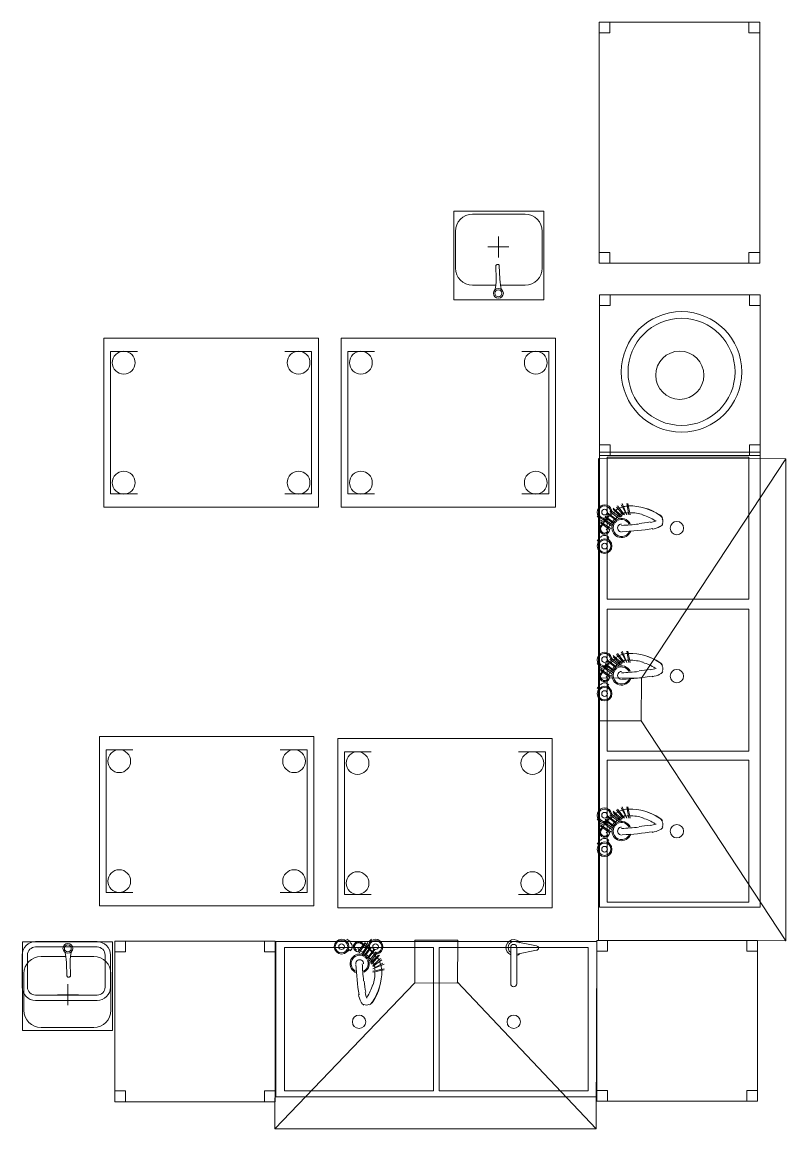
# Model space of a CAD drawing. Header units: millimetres. Extents: x -217779 to 263180, y 55413 to 130161.
# Drawn here: x -206068 to -203215, y 111698 to 115832 of the extents above; entities that cross this region are included whole.
import ezdxf

# ---------------------------------------------------------------- set-up
doc = ezdxf.new("R2010")
doc.units = ezdxf.units.MM
doc.layers.add('ТХ_пищеблок', color=30, linetype='Continuous', lineweight=20)
doc.layers.add('ТХ_привязка ТХ', color=7, linetype='Continuous', true_color=0x163d5c)

# ---------------------------------------------------------------- blocks, each defined once
blk = doc.blocks.new('A$C19c1ccfc')
at = {"layer": 'ТХ_пищеблок'}
for p, q in [((2071.3, -14518.8), (2111.3, -14518.7)), ((2071.3, -15418.8), (2071.3, -14518.8)), ((2071.3, -14518.8), (2671.3, -14518.8)), ((2071.4, -14558.8), (2071.3, -14518.8)), ((2111.3, -14518.7), (2111.4, -14558.7)), ((2631.4, -14558.8), (2631.3, -14518.8)), ((2631.3, -14518.8), (2671.3, -14518.8)), ((2671.3, -14518.8), (2671.3, -15418.8)), ((2671.3, -14518.8), (2671.4, -14558.8)), ((2111.4, -14558.7), (2071.4, -14558.8)), ((2671.4, -14558.8), (2631.4, -14558.8)), ((2071.4, -15378.8), (2071.3, -15418.8)), ((2111.4, -15378.8), (2071.4, -15378.8)), ((2111.3, -15418.8), (2111.4, -15378.8)), ((2631.4, -15378.7), (2631.3, -15418.7)), ((2671.4, -15378.8), (2631.4, -15378.7)), ((2671.3, -15418.8), (2671.4, -15378.8)), ((2071.3, -15418.8), (2111.3, -15418.8)), ((2671.3, -15418.8), (2071.3, -15418.8)), ((2631.3, -15418.7), (2671.3, -15418.8)), ((2072.7, -15537.7), (2072.7, -15577.7)), ((2072.7, -16137.7), (2072.7, -15537.7)), ((2112.7, -15577.8), (2112.7, -15537.8)), ((2632.7, -15577.8), (2632.7, -15537.8)), ((2672.7, -15537.7), (2672.7, -16102.7)), ((2672.7, -15537.7), (2672.7, -15577.7)), ((2072.7, -15577.7), (2112.7, -15577.8)), ((2672.7, -15577.7), (2632.7, -15577.8)), ((2072.6, -16109.1), (2072.6, -16149.1)), ((2112.7, -16097.8), (2072.7, -16097.7)), ((2072.7, -16097.7), (2072.7, -16137.7)), ((2112.7, -16137.8), (2112.7, -16097.8)), ((2632.7, -16097.8), (2672.7, -16097.7)), ((2632.7, -16137.8), (2632.7, -16097.8)), ((2672.7, -16097.7), (2672.7, -16137.7)), ((2229.5, -16968.9), (2769.2, -16150.5)), ((2229, -17128.9), (2769.2, -17950.8)), ((195.5, -17953.4, 61.9), (-34.5, -17953.4, 61.9)), ((195.5, -17973.4, 61.9), (-34.5, -17973.4, 61.9)), ((301.5, -17951.5, 0), (261.5, -17951.5, 0)), ((261.5, -17951.5, 0), (261.5, -17991.5, 0)), ((261.5, -17951.5, 0), (861.5, -17951.5, 0)), ((261.5, -18551.5, 0), (261.5, -17951.5, 0)), ((301.5, -17991.5, 0), (301.5, -17951.5, 0)), ((821.5, -17951.5, 0), (861.5, -17951.5, 0)), ((821.5, -17991.5, 0), (821.5, -17951.5, 0)), ((861.5, -17951.5, 0), (861.5, -18516.5, 0)), ((861.5, -17951.5, 0), (861.5, -17991.5, 0)), ((2063, -17949.2, 0), (2062.9, -17989.2, 0)), ((2103, -17949.2, 0), (2063, -17949.2, 0)), ((2063, -17949.2, 0), (2663, -17949.2, 0)), ((2063, -18549.2, 0), (2063, -17949.2, 0)), ((2102.9, -17989.2, 0), (2103, -17949.2, 0)), ((2623, -17949.2, 0), (2663, -17949.2, 0)), ((2623, -17989.2, 0), (2623, -17949.2, 0)), ((2663, -17949.2, 0), (2663, -18514.2, 0)), ((2663, -17949.2, 0), (2663, -17989.2, 0)), ((-84.5, -18003.4, 61.9), (-84.5, -18123.4, 61.9)), ((-64.5, -18003.4, 61.9), (-64.5, -18123.4, 61.9)), ((225.5, -18123.4, 61.9), (225.5, -18003.4, 61.9)), ((245.5, -18123.4, 61.9), (245.5, -18003.4, 61.9)), ((261.5, -17991.5, 0), (301.5, -17991.5, 0)), ((861.5, -17991.5, 0), (821.5, -17991.5, 0)), ((2062.9, -17989.2, 0), (2102.9, -17989.2, 0)), ((2663, -17989.2, 0), (2623, -17989.2, 0)), ((1540.8, -18103.9), (2060, -18652.9)), ((1382.6, -18107.9), (859.6, -18652.9)), ((-34.5, -18153.4, 61.9), (195.5, -18153.4, 61.9)), ((-34.5, -18173.4, 61.9), (195.5, -18173.4, 61.9)), ((301.5, -18511.5, 0), (261.5, -18511.5, 0)), ((261.5, -18511.5, 0), (261.5, -18551.5, 0)), ((301.5, -18551.5, 0), (301.5, -18511.5, 0)), ((821.5, -18511.5, 0), (861.5, -18511.5, 0)), ((821.5, -18551.5, 0), (821.5, -18511.5, 0)), ((861.5, -18511.5, 0), (861.5, -18551.5, 0)), ((2103, -18509.2, 0), (2063, -18509.2, 0)), ((2063, -18509.2, 0), (2063, -18549.2, 0)), ((2103, -18549.2, 0), (2103, -18509.2, 0)), ((2622.9, -18509.2, 0), (2662.9, -18509.2, 0)), ((2623, -18549.2, 0), (2622.9, -18509.2, 0)), ((2662.9, -18509.2, 0), (2663, -18549.2, 0)), ((861.5, -18551.5, 0), (261.5, -18551.5, 0)), ((261.5, -18551.5, 0), (301.5, -18551.5, 0)), ((861.5, -18551.5, 0), (821.5, -18551.5, 0)), ((2663, -18549.2, 0), (2063, -18549.2, 0)), ((2063, -18549.2, 0), (2103, -18549.2, 0)), ((2663, -18549.2, 0), (2623, -18549.2, 0))]:
    blk.add_line(p, q, dxfattribs=at)
at = {"layer": 'ТХ_пищеблок', "color": 132}
for p, q in [((1865.2, -15224.5), (1528.2, -15224.5)), ((1528.2, -15224.5), (1528.2, -15556.5)), ((1795.2, -15236.5), (1598.2, -15236.5)), ((1865.2, -15556.5), (1865.2, -15224.5)), ((1534.2, -15300.5), (1534.2, -15437.5)), ((1695.2, -15319.6), (1695.3, -15397.9)), ((1859.2, -15437.5), (1859.2, -15300.5)), ((1733.9, -15358.4), (1655.6, -15358.5)), ((1685.7, -15428.9), (1686, -15427.9)), ((1685.7, -15428.9), (1686, -15427.9)), ((1685.7, -15428.9), (1687.1, -15479.3)), ((1685.7, -15428.9), (1687.1, -15479.3)), ((1686, -15427.9), (1686.4, -15427)), ((1686.4, -15427), (1687.1, -15426.1)), ((1687.1, -15426.1), (1687.9, -15425.4)), ((1687.1, -15426.1), (1687.9, -15425.4)), ((1687.9, -15425.4), (1688.8, -15424.8)), ((1687.9, -15425.4), (1688.8, -15424.8)), ((1688.6, -15424.7), (1689.1, -15424.3)), ((1688.8, -15424.8), (1689.8, -15424.3)), ((1688.8, -15424.8), (1689.8, -15424.3)), ((1689.1, -15424.3), (1689.9, -15424)), ((1689.4, -15424.3), (1690.5, -15424)), ((1689.4, -15424.3), (1690.5, -15424)), ((1689.9, -15424), (1690.7, -15423.8)), ((1690.5, -15424), (1691.6, -15423.9)), ((1690.5, -15424), (1691.6, -15423.9)), ((1690.7, -15423.8), (1691.6, -15423.7)), ((1691.6, -15423.7), (1692.4, -15423.7)), ((1691.6, -15423.9), (1692.7, -15424)), ((1691.6, -15423.9), (1692.7, -15424)), ((1692.4, -15423.7), (1693.2, -15423.9)), ((1692.7, -15424), (1693.8, -15424.2)), ((1692.7, -15424), (1693.8, -15424.2)), ((1693.2, -15423.9), (1694, -15424.2)), ((1694, -15424.2), (1694.6, -15424.5)), ((1694.1, -15424.2), (1695.2, -15424.6)), ((1694.1, -15424.2), (1695.2, -15424.6)), ((1695.2, -15424.6), (1696.1, -15425.2)), ((1695.2, -15424.6), (1696.1, -15425.2)), ((1696.1, -15425.2), (1696.9, -15425.8)), ((1696.1, -15425.2), (1696.9, -15425.8)), ((1696.9, -15425.8), (1697.6, -15426.7)), ((1697.6, -15426.7), (1698.1, -15427.6)), ((1697.6, -15426.7), (1698.1, -15427.6)), ((1698.1, -15427.6), (1698.4, -15428.5)), ((1698.1, -15427.6), (1698.4, -15428.5)), ((1698.4, -15428.5), (1699.9, -15477.9)), ((1598.2, -15501.5), (1685.5, -15501.5)), ((1684.6, -15509.6), (1685.5, -15501.6)), ((1685.5, -15501.7), (1686.5, -15490.7)), ((1686.5, -15490.7), (1687.1, -15479.3)), ((1699.8, -15477.9), (1699.9, -15477.9)), ((1699.9, -15477.9), (1700, -15478.9)), ((1699.9, -15477.9), (1700, -15478.9)), ((1701.2, -15490.3), (1700, -15478.9)), ((1702.5, -15500.6), (1701.2, -15490.3)), ((1703.8, -15508.5), (1702.5, -15500.5)), ((1702.7, -15501.5), (1795.2, -15501.5)), ((1682.2, -15518.8), (1683.5, -15515.4)), ((1683.5, -15515.6), (1684.6, -15509.6)), ((1705.3, -15514.3), (1703.8, -15508.5)), ((1706.8, -15517.5), (1705.3, -15514.2)), ((1706.8, -15517.5), (1705.3, -15514.2)), ((1528.2, -15556.5), (1865.2, -15556.5)), ((-83.7, -17953.9), (-83.7, -18285.9)), ((253.3, -17953.9), (-83.7, -17953.9)), ((253.3, -18285.9), (253.3, -17953.9)), ((1741.2, -18111.1), (1741.2, -17974.9)), ((1755.2, -17952.9), (1837.2, -17969.3)), ((1763.5, -17974.9), (1763.5, -18111.1)), ((78.9, -18008.9), (-13.7, -18008.9)), ((74.8, -17992.9), (76.3, -17996.2)), ((74.8, -17992.9), (76.3, -17996.2)), ((76.3, -17996.1), (77.7, -18001.9)), ((77.7, -18001.9), (79.1, -18009.9)), ((79.1, -18009.8), (80.4, -18020.1)), ((80.4, -18020.1), (81.6, -18031.5)), ((95.1, -18019.7), (94.5, -18031.1)), ((96.1, -18008.7), (95.1, -18019.7)), ((183.3, -18008.9), (96, -18008.9)), ((97, -18000.8), (96.1, -18008.8)), ((98.1, -17994.9), (97, -18000.8)), ((99.4, -17991.6), (98, -17995)), ((1837.2, -17985.7), (1763.5, -18000.5)), ((81.7, -18032.5), (81.6, -18031.5)), ((81.7, -18032.5), (81.6, -18031.5)), ((81.7, -18032.6), (81.7, -18032.5)), ((83.1, -18081.9), (81.7, -18032.5)), ((95.8, -18081.5), (94.5, -18031.1)), ((95.8, -18081.5), (94.5, -18031.1)), ((-77.7, -18072.9), (-77.7, -18209.9)), ((83.5, -18082.8), (83.1, -18081.9)), ((83.5, -18082.8), (83.1, -18081.9)), ((84, -18083.7), (83.5, -18082.8)), ((84, -18083.7), (83.5, -18082.8)), ((84.7, -18084.6), (84, -18083.7)), ((85.5, -18085.2), (84.7, -18084.6)), ((85.5, -18085.2), (84.7, -18084.6)), ((86.4, -18085.8), (85.5, -18085.2)), ((86.4, -18085.8), (85.5, -18085.2)), ((87.4, -18086.2), (86.4, -18085.8)), ((87.4, -18086.2), (86.4, -18085.8)), ((87.6, -18086.2), (87, -18085.9)), ((88.3, -18086.5), (87.6, -18086.2)), ((88.9, -18086.4), (87.8, -18086.2)), ((88.9, -18086.4), (87.8, -18086.2)), ((89.2, -18086.7), (88.3, -18086.5)), ((90, -18086.5), (88.9, -18086.4)), ((90, -18086.5), (88.9, -18086.4)), ((90, -18086.7), (89.2, -18086.7)), ((91.1, -18086.4), (90, -18086.5)), ((91.1, -18086.4), (90, -18086.5)), ((90.9, -18086.6), (90, -18086.7)), ((91.7, -18086.4), (90.9, -18086.6)), ((92.2, -18086.1), (91.1, -18086.4)), ((92.2, -18086.1), (91.1, -18086.4)), ((92.4, -18086.1), (91.7, -18086.4)), ((92.8, -18085.6), (91.8, -18086.1)), ((92.8, -18085.6), (91.8, -18086.1)), ((93, -18085.7), (92.4, -18086.1)), ((93.7, -18085), (92.8, -18085.6)), ((93.7, -18085), (92.8, -18085.6)), ((94.5, -18084.3), (93.7, -18085)), ((94.5, -18084.3), (93.7, -18085)), ((95.1, -18083.4), (94.5, -18084.3)), ((95.6, -18082.5), (95.1, -18083.4)), ((95.8, -18081.5), (95.6, -18082.5)), ((95.8, -18081.5), (95.6, -18082.5)), ((247.3, -18209.9), (247.3, -18072.9)), ((86.4, -18190.8), (86.3, -18112.5)), ((47.7, -18152), (126, -18151.9)), ((-83.7, -18285.9), (253.3, -18285.9)), ((-13.7, -18273.9), (183.3, -18273.9))]:
    blk.add_line(p, q, dxfattribs=at)
at = {"layer": 'ТХ_пищеблок', "lineweight": 0, "ltscale": 0.2}
for p, q in [((246.2, -16181, 0), (246.2, -15749, 0)), ((246.2, -15749, 0), (346.2, -15749, 0)), ((996.8, -15749, 0), (896.8, -15749, 0)), ((996.8, -16181, 0), (996.8, -15749, 0)), ((1132.5, -16181, 0), (1132.5, -15749, 0)), ((1132.5, -15749, 0), (1232.5, -15749, 0)), ((1883.1, -15749, 0), (1783.1, -15749, 0)), ((1883.1, -16181, 0), (1883.1, -15749, 0)), ((246.2, -16181, 0), (246.2, -16281, 0)), ((996.8, -16181, 0), (996.8, -16281, 0)), ((1132.5, -16181, 0), (1132.5, -16281, 0)), ((1883.1, -16181, 0), (1883.1, -16281, 0)), ((246.2, -16281, 0), (346.2, -16281, 0)), ((996.8, -16281, 0), (896.8, -16281, 0)), ((1132.5, -16281, 0), (1232.5, -16281, 0)), ((1883.1, -16281, 0), (1783.1, -16281, 0)), ((229.3, -17669.5, 0), (229.3, -17237.5, 0)), ((229.3, -17237.5, 0), (329.3, -17237.5, 0)), ((980, -17237.5, 0), (880, -17237.5, 0)), ((980, -17669.5, 0), (980, -17237.5, 0)), ((1119.8, -17676.9, 0), (1119.8, -17244.9, 0)), ((1119.8, -17244.9, 0), (1219.8, -17244.9, 0)), ((1870.5, -17244.9, 0), (1770.5, -17244.9, 0)), ((1870.5, -17676.9, 0), (1870.5, -17244.9, 0)), ((229.3, -17669.5, 0), (229.3, -17769.5, 0)), ((980, -17669.5, 0), (980, -17769.5, 0)), ((1119.8, -17676.9, 0), (1119.8, -17776.9, 0)), ((1870.5, -17676.9, 0), (1870.5, -17776.9, 0)), ((229.3, -17769.5, 0), (329.3, -17769.5, 0)), ((980, -17769.5, 0), (880, -17769.5, 0)), ((1119.8, -17776.9, 0), (1219.8, -17776.9, 0)), ((1870.5, -17776.9, 0), (1770.5, -17776.9, 0))]:
    blk.add_line(p, q, dxfattribs=at)

msp = doc.modelspace()

# ---------------------------------------------------------------- linework, layer by layer
at = {"layer": 'ТХ_пищеблок'}
for points in [[(-203311.2, 114812.9), (-203911.2, 114812.9)], [(-203311.2, 114212.9), (-203911.2, 114212.9)]]:
    msp.add_lwpolyline(points, dxfattribs=at)
at = {"layer": 'ТХ_пищеблок', "ltscale": 0.2, "elevation": 0}
for points in [[(-205762.9, 114019.7), (-204961.4, 114019.7), (-204961.4, 114651.7), (-205762.9, 114651.7)], [(-204876.6, 114019.7), (-204075.1, 114019.7), (-204075.1, 114651.7), (-204876.6, 114651.7)], [(-205779.8, 112531.2), (-204978.2, 112531.2), (-204978.2, 113163.2), (-205779.8, 113163.2)], [(-204889.3, 112523.8), (-204087.7, 112523.8), (-204087.7, 113155.8), (-204889.3, 113155.8)]]:
    msp.add_lwpolyline(points, close=True, dxfattribs=at)
at = {"layer": 'ТХ_пищеблок'}
for points in [[(-203214.7, 112399.8), (-203214.7, 114200.2), (-203914.7, 114202.5), (-203914.7, 112402.2)], [(-203914.4, 113382.4), (-203915, 113222.4), (-203755, 113221.8), (-203754.4, 113381.8)], [(-205124.3, 111697.8), (-203924, 111697.8), (-203920.6, 112397.7), (-205120.9, 112397.7)], [(-204440.6, 112402.1), (-204600.6, 112402.8), (-204601.4, 112242.8), (-204441.4, 112242.1)]]:
    msp.add_lwpolyline(points, close=True, dxfattribs=at)
at = {"layer": 'ТХ_пищеблок', "color": 132, "elevation": -0.5}
for points in [[(-203910.8, 114225.7), (-203910.8, 112525.7), (-203310.8, 112525.7), (-203310.8, 114225.7)], [(-203352.8, 113676.9), (-203882.8, 113676.9), (-203882.8, 114206.9), (-203352.8, 114206.9)], [(-203352.8, 113639), (-203882.8, 113639), (-203882.8, 113109), (-203352.8, 113109)], [(-203352.8, 113074.6), (-203882.8, 113074.6), (-203882.8, 112544.6), (-203352.8, 112544.6)]]:
    msp.add_lwpolyline(points, close=True, dxfattribs=at)
at = {"layer": 'ТХ_пищеблок', "color": 132, "lineweight": 0, "elevation": -0.5}
for points in [[(-203864.6, 114000.4, 3.349514), (-203882.1, 113975.9, -3.349514)], [(-203868.9, 114004.1, 2.5734), (-203887.5, 113978.8, -2.5734)], [(-203823.8, 114021.4, 0.038822), (-203837, 114016.5, -0.038822)], [(-203804.5, 114024.7, 0.043708), (-203820.1, 114022.3, -0.043708)], [(-203882.8, 113980.2, 0.111571), (-203874.5, 113986.2, -0.111571)], [(-203875.6, 113988.3, 0.006867), (-203881.6, 113980.9, -0.006867)], [(-203872.3, 113989.3, 0.121122), (-203868.8, 113999.9, -0.121122)], [(-203863, 113995.5, 0.020071), (-203870.1, 113988.4, -0.020071)], [(-203852, 114004.6, 0.021049), (-203860.2, 113998, -0.021049)], [(-203840.5, 114014.8, 0.030446), (-203850, 114009.2, -0.030446)], [(-203748, 113991.9, 0.073497), (-203798.8, 113999.5, -0.073497)], [(-203703.4, 113969.5, 0.086562), (-203749, 113990.4, -0.086562)], [(-203898.8, 113955.9, 1.879148), (-203873, 113937.7, -1.879148)], [(-203900.8, 113955, 1.639573), (-203873.2, 113935.5, -1.639573)], [(-203907.3, 113973.3, 0.232603), (-203892.4, 113965.6, -0.232603)], [(-203894, 113957, 0.039911), (-203897, 113956.5, -0.039911)], [(-203883.9, 113977.9, 0.006878), (-203889.6, 113970.2, -0.006878)], [(-203864, 113948.3, 0.921844), (-203794.6, 113930.7, -0.921844)], [(-203859, 113961.6, 0.071497), (-203863.2, 113952.2, -0.071497)], [(-203855.5, 113959.2, 1.108707), (-203798.8, 113931.3, -1.108707)], [(-203849.3, 113971.8, 0.071236), (-203856.7, 113964.8, -0.071236)], [(-203846.3, 113968.7, 0.075801), (-203853.3, 113962.2, -0.075801)], [(-203796.4, 113958.4, 0.423103), (-203845.6, 113974, -0.423103)], [(-203800.5, 113957.2, 0.413779), (-203843.4, 113970.4, -0.413779)], [(-203828.6, 113957.2, 1.000049), (-203828.6, 113927.5, -1.000049)], [(-203828.6, 113951.9, 0.008531), (-203765, 113956.8, -0.008531)], [(-203826.1, 113928.4, 0.030153), (-203711.7, 113940.2, -0.030153)], [(-203763.3, 113959.2, 0.021688), (-203721.6, 113964.8, -0.021688)], [(-203720.7, 113963, 0.048642), (-203699.7, 113968.8, -0.048642)], [(-203714, 113937.5, 0.076793), (-203685.2, 113947.3, -0.076793)], [(-203683.9, 113948, 0.128446), (-203673.9, 113957.7, -0.128446)], [(-203676.6, 113958.3, 0.263202), (-203676.6, 113977.1, -0.263202)], [(-203876.8, 113907.2, 0.502962), (-203907.3, 113907.2, -0.502962)], [(-203864.6, 113449.5, 3.349514), (-203882.1, 113425, -3.349514)], [(-203868.9, 113453.2, 2.5734), (-203887.5, 113427.9, -2.5734)], [(-203872.3, 113438.4, 0.121122), (-203868.8, 113449, -0.121122)], [(-203863, 113444.6, 0.020071), (-203870.1, 113437.5, -0.020071)], [(-203852, 113453.7, 0.021049), (-203860.2, 113447.1, -0.021049)], [(-203840.5, 113463.9, 0.030446), (-203850, 113458.3, -0.030446)], [(-203823.8, 113470.5, 0.038822), (-203837, 113465.6, -0.038822)], [(-203804.5, 113473.8, 0.043708), (-203820.1, 113471.5, -0.043708)], [(-203748, 113441, 0.073497), (-203798.8, 113448.6, -0.073497)], [(-203898.8, 113405, 1.879148), (-203873, 113386.8, -1.879148)], [(-203900.8, 113404.1, 1.639573), (-203873.2, 113384.6, -1.639573)], [(-203907.3, 113422.4, 0.232603), (-203892.4, 113414.7, -0.232603)], [(-203894, 113406.1, 0.039911), (-203897, 113405.6, -0.039911)], [(-203883.9, 113427, 0.006878), (-203889.6, 113419.3, -0.006878)], [(-203882.8, 113429.3, 0.111571), (-203874.5, 113435.3, -0.111571)], [(-203875.6, 113437.4, 0.006867), (-203881.6, 113430, -0.006867)], [(-203859, 113410.7, 0.071497), (-203863.2, 113401.3, -0.071497)], [(-203855.5, 113408.3, 1.108707), (-203798.8, 113380.4, -1.108707)], [(-203849.3, 113420.9, 0.071236), (-203856.7, 113413.9, -0.071236)], [(-203846.3, 113417.8, 0.075801), (-203853.3, 113411.3, -0.075801)], [(-203796.4, 113407.5, 0.423103), (-203845.6, 113423.1, -0.423103)], [(-203800.5, 113406.3, 0.413779), (-203843.4, 113419.5, -0.413779)], [(-203828.6, 113406.3, 1.000049), (-203828.6, 113376.6, -1.000049)], [(-203828.6, 113401, 0.008531), (-203765, 113405.9, -0.008531)], [(-203763.3, 113408.3, 0.021688), (-203721.6, 113413.9, -0.021688)], [(-203703.4, 113418.6, 0.086562), (-203749, 113439.5, -0.086562)], [(-203720.7, 113412.1, 0.048642), (-203699.7, 113417.9, -0.048642)], [(-203683.9, 113397.1, 0.128446), (-203673.9, 113406.8, -0.128446)], [(-203676.6, 113407.4, 0.263202), (-203676.6, 113426.2, -0.263202)], [(-203876.8, 113356.3, 0.502962), (-203907.3, 113356.3, -0.502962)], [(-203864, 113397.4, 0.921844), (-203794.6, 113379.8, -0.921844)], [(-203826.1, 113377.5, 0.030153), (-203711.7, 113389.3, -0.030153)], [(-203714, 113386.6, 0.076793), (-203685.2, 113396.4, -0.076793)], [(-203864.6, 112868.1, 3.349514), (-203882.1, 112843.6, -3.349514)], [(-203868.9, 112871.8, 2.5734), (-203887.5, 112846.5, -2.5734)], [(-203872.3, 112857, 0.121122), (-203868.8, 112867.6, -0.121122)], [(-203863, 112863.2, 0.020071), (-203870.1, 112856.1, -0.020071)], [(-203852, 112872.3, 0.021049), (-203860.2, 112865.7, -0.021049)], [(-203840.5, 112882.5, 0.030446), (-203850, 112876.9, -0.030446)], [(-203823.8, 112889.1, 0.038822), (-203837, 112884.2, -0.038822)], [(-203804.5, 112892.4, 0.043708), (-203820.1, 112890, -0.043708)], [(-203748, 112859.6, 0.073497), (-203798.8, 112867.2, -0.073497)], [(-203898.8, 112823.6, 1.879148), (-203873, 112805.4, -1.879148)], [(-203900.8, 112822.7, 1.639573), (-203873.2, 112803.2, -1.639573)], [(-203907.3, 112841, 0.232603), (-203892.4, 112833.3, -0.232603)], [(-203894, 112824.7, 0.039911), (-203897, 112824.2, -0.039911)], [(-203883.9, 112845.6, 0.006878), (-203889.6, 112837.9, -0.006878)], [(-203882.8, 112847.9, 0.111571), (-203874.5, 112853.9, -0.111571)], [(-203875.6, 112856, 0.006867), (-203881.6, 112848.6, -0.006867)], [(-203859, 112829.3, 0.071497), (-203863.2, 112819.9, -0.071497)], [(-203855.5, 112826.9, 1.108707), (-203798.8, 112799, -1.108707)], [(-203849.3, 112839.5, 0.071236), (-203856.7, 112832.5, -0.071236)], [(-203846.3, 112836.4, 0.075801), (-203853.3, 112829.9, -0.075801)], [(-203796.4, 112826.1, 0.423103), (-203845.6, 112841.7, -0.423103)], [(-203800.5, 112824.9, 0.413779), (-203843.4, 112838.1, -0.413779)], [(-203828.6, 112824.9, 1.000049), (-203828.6, 112795.2, -1.000049)], [(-203828.6, 112819.6, 0.008531), (-203765, 112824.5, -0.008531)], [(-203763.3, 112826.9, 0.021688), (-203721.6, 112832.5, -0.021688)], [(-203703.4, 112837.2, 0.086562), (-203749, 112858.1, -0.086562)], [(-203720.7, 112830.7, 0.048642), (-203699.7, 112836.5, -0.048642)], [(-203683.9, 112815.7, 0.128446), (-203673.9, 112825.4, -0.128446)], [(-203676.6, 112826, 0.263202), (-203676.6, 112844.8, -0.263202)], [(-203876.8, 112774.9, 0.502962), (-203907.3, 112774.9, -0.502962)], [(-203864, 112816, 0.921844), (-203794.6, 112798.4, -0.921844)], [(-203826.1, 112796.1, 0.030153), (-203711.7, 112807.9, -0.030153)], [(-203714, 112805.2, 0.076793), (-203685.2, 112815, -0.076793)]]:
    msp.add_lwpolyline(points, format="xyb", close=True, dxfattribs=at)
for points in [[(-203847.6, 114024.9), (-203847.6, 114024.9)], [(-203847.6, 114024.9), (-203847.6, 114024.9)], [(-203826.5, 114029.1), (-203826.5, 114029.1)], [(-203826.5, 114029.1), (-203826.5, 114029.1)], [(-203805.3, 114033.3), (-203805.3, 114033.3)], [(-203805.3, 114033.3), (-203805.3, 114033.3)], [(-203889.9, 113986.8), (-203889.9, 113986.8)], [(-203889.9, 113986.8), (-203889.9, 113986.8)], [(-203881.5, 113995.2), (-203881.5, 113995.2)], [(-203881.5, 113995.2), (-203881.5, 113995.2)], [(-203873, 114007.9), (-203873, 114007.9)], [(-203873, 114007.9), (-203873, 114007.9)], [(-203860.3, 114016.4), (-203860.3, 114016.4)], [(-203860.3, 114016.4), (-203860.3, 114016.4)], [(-203830.7, 113986.8), (-203830.7, 113986.8)], [(-203830.7, 113986.8), (-203830.7, 113986.8)], [(-203818, 113991), (-203818, 113991)], [(-203818, 113991), (-203818, 113991)], [(-203809.5, 113991), (-203809.5, 113991)], [(-203809.5, 113991), (-203809.5, 113991)], [(-203801.1, 113991), (-203801.1, 113991)], [(-203801.1, 113991), (-203801.1, 113991)], [(-203906.9, 113965.6), (-203906.9, 113965.6)], [(-203906.9, 113965.6), (-203906.9, 113965.6)], [(-203898.4, 113974.1), (-203898.4, 113974.1)], [(-203898.4, 113974.1), (-203898.4, 113974.1)], [(-203873, 113940.2), (-203873, 113940.2)], [(-203873, 113940.2), (-203873, 113940.2)], [(-203864.5, 113948.7), (-203864.5, 113948.7)], [(-203864.5, 113948.7), (-203864.5, 113948.7)], [(-203856.1, 113961.4), (-203856.1, 113961.4)], [(-203856.1, 113961.4), (-203856.1, 113961.4)], [(-203847.6, 113969.8), (-203847.6, 113969.8)], [(-203847.6, 113969.8), (-203847.6, 113969.8)], [(-203839.2, 113978.3), (-203839.2, 113978.3)], [(-203839.2, 113978.3), (-203839.2, 113978.3)], [(-203881.5, 113444.3), (-203881.5, 113444.3)], [(-203881.5, 113444.3), (-203881.5, 113444.3)], [(-203873, 113457), (-203873, 113457)], [(-203873, 113457), (-203873, 113457)], [(-203860.3, 113465.5), (-203860.3, 113465.5)], [(-203860.3, 113465.5), (-203860.3, 113465.5)], [(-203847.6, 113474), (-203847.6, 113474)], [(-203847.6, 113474), (-203847.6, 113474)], [(-203826.5, 113478.2), (-203826.5, 113478.2)], [(-203826.5, 113478.2), (-203826.5, 113478.2)], [(-203805.3, 113482.4), (-203805.3, 113482.4)], [(-203805.3, 113482.4), (-203805.3, 113482.4)], [(-203906.9, 113414.7), (-203906.9, 113414.7)], [(-203906.9, 113414.7), (-203906.9, 113414.7)], [(-203898.4, 113423.2), (-203898.4, 113423.2)], [(-203898.4, 113423.2), (-203898.4, 113423.2)], [(-203889.9, 113435.9), (-203889.9, 113435.9)], [(-203889.9, 113435.9), (-203889.9, 113435.9)], [(-203856.1, 113410.5), (-203856.1, 113410.5)], [(-203856.1, 113410.5), (-203856.1, 113410.5)], [(-203847.6, 113418.9), (-203847.6, 113418.9)], [(-203847.6, 113418.9), (-203847.6, 113418.9)], [(-203839.2, 113427.4), (-203839.2, 113427.4)], [(-203839.2, 113427.4), (-203839.2, 113427.4)], [(-203830.7, 113435.9), (-203830.7, 113435.9)], [(-203830.7, 113435.9), (-203830.7, 113435.9)], [(-203818, 113440.1), (-203818, 113440.1)], [(-203818, 113440.1), (-203818, 113440.1)], [(-203809.5, 113440.1), (-203809.5, 113440.1)], [(-203809.5, 113440.1), (-203809.5, 113440.1)], [(-203801.1, 113440.1), (-203801.1, 113440.1)], [(-203801.1, 113440.1), (-203801.1, 113440.1)], [(-203873, 113389.3), (-203873, 113389.3)], [(-203873, 113389.3), (-203873, 113389.3)], [(-203864.5, 113397.8), (-203864.5, 113397.8)], [(-203864.5, 113397.8), (-203864.5, 113397.8)], [(-203873, 112875.6), (-203873, 112875.6)], [(-203873, 112875.6), (-203873, 112875.6)], [(-203860.3, 112884.1), (-203860.3, 112884.1)], [(-203860.3, 112884.1), (-203860.3, 112884.1)], [(-203847.6, 112892.6), (-203847.6, 112892.6)], [(-203847.6, 112892.6), (-203847.6, 112892.6)], [(-203826.5, 112896.8), (-203826.5, 112896.8)], [(-203826.5, 112896.8), (-203826.5, 112896.8)], [(-203805.3, 112901), (-203805.3, 112901)], [(-203805.3, 112901), (-203805.3, 112901)], [(-203906.9, 112833.3), (-203906.9, 112833.3)], [(-203906.9, 112833.3), (-203906.9, 112833.3)], [(-203898.4, 112841.8), (-203898.4, 112841.8)], [(-203898.4, 112841.8), (-203898.4, 112841.8)], [(-203889.9, 112854.5), (-203889.9, 112854.5)], [(-203889.9, 112854.5), (-203889.9, 112854.5)], [(-203881.5, 112862.9), (-203881.5, 112862.9)], [(-203881.5, 112862.9), (-203881.5, 112862.9)], [(-203856.1, 112829.1), (-203856.1, 112829.1)], [(-203856.1, 112829.1), (-203856.1, 112829.1)], [(-203847.6, 112837.5), (-203847.6, 112837.5)], [(-203847.6, 112837.5), (-203847.6, 112837.5)], [(-203839.2, 112846), (-203839.2, 112846)], [(-203839.2, 112846), (-203839.2, 112846)], [(-203830.7, 112854.5), (-203830.7, 112854.5)], [(-203830.7, 112854.5), (-203830.7, 112854.5)], [(-203818, 112858.7), (-203818, 112858.7)], [(-203818, 112858.7), (-203818, 112858.7)], [(-203809.5, 112858.7), (-203809.5, 112858.7)], [(-203809.5, 112858.7), (-203809.5, 112858.7)], [(-203801.1, 112858.7), (-203801.1, 112858.7)], [(-203801.1, 112858.7), (-203801.1, 112858.7)], [(-203873, 112807.9), (-203873, 112807.9)], [(-203873, 112807.9), (-203873, 112807.9)], [(-203864.5, 112816.4), (-203864.5, 112816.4)], [(-203864.5, 112816.4), (-203864.5, 112816.4)]]:
    msp.add_lwpolyline(points, dxfattribs=at)
for points in [[(-203818, 113991), (-203843.4, 114024.9)], [(-203809.5, 113991), (-203826.5, 114033.3), (-203809.5, 113991), (-203830.7, 114029.1)], [(-203809.5, 114033.3), (-203801.1, 113991)], [(-203796.8, 113991), (-203805.3, 114033.3)], [(-203911.1, 113978.3), (-203919.5, 113986.8)], [(-203856.1, 113961.4), (-203889.9, 113986.8)], [(-203889.9, 113982.5), (-203856.1, 113957.2)], [(-203847.6, 113974.1), (-203881.5, 113999.5)], [(-203881.5, 113995.2), (-203847.6, 113969.8)], [(-203873, 114003.7), (-203839.2, 113978.3)], [(-203834.9, 113982.5), (-203868.8, 114007.9)], [(-203826.5, 113986.8), (-203860.3, 114016.4)], [(-203860.3, 114012.2), (-203830.7, 113982.5)], [(-203847.6, 113982.5), (-203847.6, 113978.3), (-203851.9, 113978.3), (-203847.6, 113978.3)], [(-203847.6, 114020.6), (-203822.2, 113991)], [(-203826.5, 113995.2), (-203830.7, 113995.2), (-203834.9, 113991), (-203839.2, 113986.8), (-203843.4, 113986.8), (-203839.2, 113986.8), (-203834.9, 113991), (-203830.7, 113995.2)], [(-203813.8, 113999.5), (-203818, 113999.5), (-203822.2, 113995.2), (-203818, 113999.5)], [(-203805.3, 113999.5), (-203809.5, 113999.5)], [(-203868.8, 113940.2), (-203906.9, 113965.6)], [(-203906.9, 113961.4), (-203873, 113936)], [(-203860.3, 113952.9), (-203898.4, 113978.3)], [(-203898.4, 113974.1), (-203864.5, 113948.7)], [(-203877.2, 113944.5), (-203885.7, 113936), (-203877.2, 113944.5), (-203873, 113952.9)], [(-203864.5, 113965.6), (-203868.8, 113957.2)], [(-203856.1, 113974.1), (-203860.3, 113969.8), (-203860.3, 113965.6), (-203860.3, 113969.8)], [(-203911.1, 113906.4), (-203919.5, 113893.7)], [(-203881.5, 113906.4), (-203873, 113893.7)], [(-203847.6, 113423.2), (-203881.5, 113448.6)], [(-203881.5, 113444.3), (-203847.6, 113418.9)], [(-203873, 113452.8), (-203839.2, 113427.4)], [(-203834.9, 113431.6), (-203868.8, 113457)], [(-203826.5, 113435.9), (-203860.3, 113465.5)], [(-203860.3, 113461.3), (-203830.7, 113431.6)], [(-203847.6, 113469.7), (-203822.2, 113440.1)], [(-203818, 113440.1), (-203843.4, 113474)], [(-203826.5, 113444.3), (-203830.7, 113444.3), (-203834.9, 113440.1), (-203839.2, 113435.9), (-203843.4, 113435.9), (-203839.2, 113435.9), (-203834.9, 113440.1), (-203830.7, 113444.3)], [(-203809.5, 113440.1), (-203826.5, 113482.4), (-203809.5, 113440.1), (-203830.7, 113478.2)], [(-203813.8, 113448.6), (-203818, 113448.6), (-203822.2, 113444.3), (-203818, 113448.6)], [(-203809.5, 113482.4), (-203801.1, 113440.1)], [(-203805.3, 113448.6), (-203809.5, 113448.6)], [(-203796.8, 113440.1), (-203805.3, 113482.4)], [(-203911.1, 113427.4), (-203919.5, 113435.9)], [(-203868.8, 113389.3), (-203906.9, 113414.7)], [(-203906.9, 113410.5), (-203873, 113385.1)], [(-203860.3, 113402), (-203898.4, 113427.4)], [(-203898.4, 113423.2), (-203864.5, 113397.8)], [(-203856.1, 113410.5), (-203889.9, 113435.9)], [(-203889.9, 113431.6), (-203856.1, 113406.3)], [(-203877.2, 113393.6), (-203885.7, 113385.1), (-203877.2, 113393.6), (-203873, 113402)], [(-203864.5, 113414.7), (-203868.8, 113406.3)], [(-203856.1, 113423.2), (-203860.3, 113418.9), (-203860.3, 113414.7), (-203860.3, 113418.9)], [(-203847.6, 113431.6), (-203847.6, 113427.4), (-203851.9, 113427.4), (-203847.6, 113427.4)], [(-203911.1, 113355.5), (-203919.5, 113342.8)], [(-203881.5, 113355.5), (-203873, 113342.8)], [(-203847.6, 112841.8), (-203881.5, 112867.2)], [(-203873, 112871.4), (-203839.2, 112846)], [(-203834.9, 112850.2), (-203868.8, 112875.6)], [(-203826.5, 112854.5), (-203860.3, 112884.1)], [(-203860.3, 112879.9), (-203830.7, 112850.2)], [(-203847.6, 112888.3), (-203822.2, 112858.7)], [(-203818, 112858.7), (-203843.4, 112892.6)], [(-203809.5, 112858.7), (-203826.5, 112901), (-203809.5, 112858.7), (-203830.7, 112896.8)], [(-203813.8, 112867.2), (-203818, 112867.2), (-203822.2, 112862.9), (-203818, 112867.2)], [(-203809.5, 112901), (-203801.1, 112858.7)], [(-203805.3, 112867.2), (-203809.5, 112867.2)], [(-203796.8, 112858.7), (-203805.3, 112901)], [(-203911.1, 112846), (-203919.5, 112854.5)], [(-203868.8, 112807.9), (-203906.9, 112833.3)], [(-203906.9, 112829.1), (-203873, 112803.7)], [(-203860.3, 112820.6), (-203898.4, 112846)], [(-203898.4, 112841.8), (-203864.5, 112816.4)], [(-203856.1, 112829.1), (-203889.9, 112854.5)], [(-203889.9, 112850.2), (-203856.1, 112824.9)], [(-203881.5, 112862.9), (-203847.6, 112837.5)], [(-203864.5, 112833.3), (-203868.8, 112824.9)], [(-203856.1, 112841.8), (-203860.3, 112837.5), (-203860.3, 112833.3), (-203860.3, 112837.5)], [(-203847.6, 112850.2), (-203847.6, 112846), (-203851.9, 112846), (-203847.6, 112846)], [(-203826.5, 112862.9), (-203830.7, 112862.9), (-203834.9, 112858.7), (-203839.2, 112854.5), (-203843.4, 112854.5), (-203839.2, 112854.5), (-203834.9, 112858.7), (-203830.7, 112862.9)], [(-203877.2, 112812.2), (-203885.7, 112803.7), (-203877.2, 112812.2), (-203873, 112820.6)], [(-203911.1, 112774.1), (-203919.5, 112761.4)], [(-203881.5, 112774.1), (-203873, 112761.4)]]:
    msp.add_lwpolyline(points, close=True, dxfattribs=at)
for points in [[(-203685.5, 113991.1, -0.098402), (-203675.2, 113979.3, 0.098402), (-203686.6, 113990.5, 0.153885), (-203802.5, 114024.8, -0.153885), (-203685.5, 113991.1)], [(-203904.8, 113947.5, -0.016359), (-203891.8, 113967.1, 0.016359), (-203904.5, 113946.1, 1.000109), (-203879.6, 113930.1, -1.000109), (-203904.8, 113947.5)], [(-203685.5, 113440.2, -0.098402), (-203675.2, 113428.4, 0.098402), (-203686.6, 113439.6, 0.153885), (-203802.5, 113473.9, -0.153885), (-203685.5, 113440.2)], [(-203904.8, 113396.6, -0.016359), (-203891.8, 113416.2, 0.016359), (-203904.5, 113395.2, 1.000109), (-203879.6, 113379.2, -1.000109), (-203904.8, 113396.6)], [(-203685.5, 112858.8, -0.098402), (-203675.2, 112847, 0.098402), (-203686.6, 112858.2, 0.153885), (-203802.5, 112892.5, -0.153885), (-203685.5, 112858.8)], [(-203904.8, 112815.2, -0.016359), (-203891.8, 112834.8, 0.016359), (-203904.5, 112813.8, 1.000109), (-203879.6, 112797.8, -1.000109), (-203904.8, 112815.2)]]:
    msp.add_lwpolyline(points, format="xyb", dxfattribs=at)
at = {"layer": 'ТХ_пищеблок', "color": 132}
for points in [[(-205120.6, 111817.7), (-205120.6, 112397.7), (-203920.6, 112397.7), (-203920.6, 111817.7)], [(-205087.6, 111839.7), (-205087.6, 112375.7), (-204531.6, 112375.7), (-204531.6, 111839.7)], [(-204509.6, 111839.7), (-204509.6, 112375.7), (-203953.6, 112375.7), (-203953.6, 111839.7)]]:
    msp.add_lwpolyline(points, close=True, dxfattribs=at)
at = {"layer": 'ТХ_пищеблок', "color": 132, "lineweight": 0}
for points in [[(-204843.1, 112397.3), (-204855.8, 112405.8)], [(-204843.1, 112367.7), (-204855.8, 112359.2)], [(-204788.1, 112393.1), (-204813.5, 112359.2)], [(-204805, 112363.5), (-204813.5, 112371.9), (-204805, 112363.5), (-204796.6, 112359.2)], [(-204809.3, 112355), (-204783.9, 112393.1)], [(-204775.4, 112384.6), (-204800.8, 112350.8)], [(-204796.6, 112346.5), (-204771.2, 112384.6)], [(-204767, 112376.1), (-204792.4, 112342.3)], [(-204788.1, 112342.3), (-204762.7, 112376.1)], [(-204754.3, 112367.7), (-204779.7, 112333.8)], [(-204775.4, 112333.8), (-204750, 112367.7)], [(-204771.2, 112397.3), (-204762.7, 112405.8)], [(-204783.9, 112350.8), (-204792.4, 112355)], [(-204775.4, 112342.3), (-204779.7, 112346.5), (-204783.9, 112346.5), (-204779.7, 112346.5)], [(-204745.8, 112359.2), (-204771.2, 112325.4)], [(-204767, 112333.8), (-204771.2, 112333.8), (-204771.2, 112338.1), (-204771.2, 112333.8)], [(-204767, 112321.1), (-204741.6, 112355)], [(-204737.3, 112346.5), (-204767, 112316.9)], [(-204762.7, 112312.7), (-204733.1, 112346.5)], [(-204754.3, 112312.7), (-204754.3, 112316.9), (-204758.5, 112321.1), (-204762.7, 112325.4), (-204762.7, 112329.6), (-204762.7, 112325.4), (-204758.5, 112321.1), (-204754.3, 112316.9)], [(-204728.9, 112333.8), (-204758.5, 112308.4)], [(-204758.5, 112304.2), (-204724.7, 112329.6)], [(-204758.5, 112295.8), (-204716.2, 112312.7), (-204758.5, 112295.8), (-204720.4, 112316.9)], [(-204716.2, 112295.8), (-204758.5, 112287.3)], [(-204758.5, 112283.1), (-204716.2, 112291.5)], [(-204750, 112300), (-204750, 112304.2), (-204754.3, 112308.4), (-204750, 112304.2)], [(-204750, 112291.5), (-204750, 112295.8)]]:
    msp.add_lwpolyline(points, close=True, dxfattribs=at)
for points in [[(-204842.4, 112363, 0.502962), (-204842.4, 112393.5, -0.502962)], [(-204794.5, 112387.1, 1.639573), (-204814, 112359.4, -1.639573)], [(-204793.6, 112385, 1.879148), (-204811.8, 112359.2, -1.879148)], [(-204792.5, 112380.3, 0.039911), (-204793, 112383.2, -0.039911)], [(-204776.2, 112393.5, 0.232603), (-204783.9, 112378.6, -0.232603)], [(-204771.6, 112370.1, 0.006878), (-204779.3, 112375.8, -0.006878)], [(-204749.1, 112350.8, 3.349514), (-204773.6, 112368.4, -3.349514)], [(-204745.4, 112355.1, 2.5734), (-204770.7, 112373.7, -2.5734)], [(-204769.3, 112369, 0.111571), (-204763.3, 112360.8, -0.111571)], [(-204761.2, 112361.8, 0.006867), (-204768.6, 112367.8, -0.006867)], [(-204801.2, 112350.3, 0.921844), (-204818.8, 112280.8, -0.921844)], [(-204790.3, 112341.7, 1.108707), (-204818.2, 112285, -1.108707)], [(-204792.4, 112314.8, 1.000049), (-204822, 112314.8, -1.000049)], [(-204788, 112345.2, 0.071497), (-204797.3, 112349.4, -0.071497)], [(-204792.3, 112286.7, 0.413779), (-204779.1, 112329.6, -0.413779)], [(-204791.1, 112282.6, 0.423103), (-204775.5, 112331.8, -0.423103)], [(-204780.8, 112332.5, 0.075801), (-204787.3, 112339.5, -0.075801)], [(-204777.7, 112335.5, 0.071236), (-204784.7, 112342.9, -0.071236)], [(-204754, 112349.2, 0.020071), (-204761.2, 112356.3, -0.020071)], [(-204760.2, 112358.5, 0.121122), (-204749.6, 112355, -0.121122)], [(-204744.9, 112338.2, 0.021049), (-204751.5, 112346.4, -0.021049)], [(-204734.7, 112326.7, 0.030446), (-204740.3, 112336.2, -0.030446)], [(-204821.1, 112312.3, 0.030153), (-204809.3, 112197.9, -0.030153)], [(-204797.6, 112314.8, 0.008531), (-204792.7, 112251.2, -0.008531)], [(-204757.6, 112234.2, 0.073497), (-204750, 112285, -0.073497)], [(-204728.1, 112310.1, 0.038822), (-204733, 112323.2, -0.038822)], [(-204724.8, 112290.7, 0.043708), (-204727.2, 112306.4, -0.043708)], [(-204790.3, 112249.5, 0.021688), (-204784.7, 112207.8, -0.021688)], [(-204786.5, 112206.9, 0.048642), (-204780.7, 112185.9, -0.048642)], [(-204780, 112189.7, 0.086562), (-204759.1, 112235.2, -0.086562)], [(-204812, 112200.2, 0.076793), (-204802.2, 112171.5, -0.076793)], [(-204801.5, 112170.1, 0.128446), (-204791.8, 112160.1, -0.128446)], [(-204791.2, 112162.8, 0.263202), (-204772.4, 112162.8, -0.263202)]]:
    msp.add_lwpolyline(points, format="xyb", close=True, dxfattribs=at)
for points in [[(-204802, 112391, -0.016359), (-204782.4, 112378, 0.016359), (-204803.4, 112390.7, 1.000109), (-204819.4, 112365.8, -1.000109), (-204802, 112391)], [(-204758.4, 112171.7, -0.098402), (-204770.2, 112161.4, 0.098402), (-204759, 112172.8, 0.153885), (-204724.7, 112288.7, -0.153885), (-204758.4, 112171.7)]]:
    msp.add_lwpolyline(points, format="xyb", dxfattribs=at)
for points in [[(-204783.9, 112393.1), (-204783.9, 112393.1)], [(-204783.9, 112393.1), (-204783.9, 112393.1)], [(-204775.4, 112384.6), (-204775.4, 112384.6)], [(-204775.4, 112384.6), (-204775.4, 112384.6)], [(-204762.7, 112376.1), (-204762.7, 112376.1)], [(-204762.7, 112376.1), (-204762.7, 112376.1)], [(-204754.3, 112367.7), (-204754.3, 112367.7)], [(-204754.3, 112367.7), (-204754.3, 112367.7)], [(-204809.3, 112359.2), (-204809.3, 112359.2)], [(-204809.3, 112359.2), (-204809.3, 112359.2)], [(-204800.8, 112350.8), (-204800.8, 112350.8)], [(-204800.8, 112350.8), (-204800.8, 112350.8)], [(-204788.1, 112342.3), (-204788.1, 112342.3)], [(-204788.1, 112342.3), (-204788.1, 112342.3)], [(-204779.7, 112333.8), (-204779.7, 112333.8)], [(-204779.7, 112333.8), (-204779.7, 112333.8)], [(-204741.6, 112359.2), (-204741.6, 112359.2)], [(-204741.6, 112359.2), (-204741.6, 112359.2)], [(-204733.1, 112346.5), (-204733.1, 112346.5)], [(-204733.1, 112346.5), (-204733.1, 112346.5)], [(-204724.7, 112333.8), (-204724.7, 112333.8)], [(-204724.7, 112333.8), (-204724.7, 112333.8)], [(-204771.2, 112325.4), (-204771.2, 112325.4)], [(-204771.2, 112325.4), (-204771.2, 112325.4)], [(-204762.7, 112316.9), (-204762.7, 112316.9)], [(-204762.7, 112316.9), (-204762.7, 112316.9)], [(-204758.5, 112304.2), (-204758.5, 112304.2)], [(-204758.5, 112304.2), (-204758.5, 112304.2)], [(-204758.5, 112295.8), (-204758.5, 112295.8)], [(-204758.5, 112295.8), (-204758.5, 112295.8)], [(-204758.5, 112287.3), (-204758.5, 112287.3)], [(-204758.5, 112287.3), (-204758.5, 112287.3)], [(-204720.4, 112312.7), (-204720.4, 112312.7)], [(-204720.4, 112312.7), (-204720.4, 112312.7)], [(-204716.2, 112291.5), (-204716.2, 112291.5)], [(-204716.2, 112291.5), (-204716.2, 112291.5)]]:
    msp.add_lwpolyline(points, dxfattribs=at)
at = {"layer": 'ТХ_пищеблок', "color": 132}
for centre, radius in [((-204288.7, 114819.2), 18.3), ((-204288.7, 114819.2), 13), ((-203621.8, 113941.9, -0.5), 25), ((-203621.8, 113389, -0.5), 25), ((-203621.8, 112809.6, -0.5), 25), ((-205897.6, 112371.8), 18.3), ((-205897.6, 112371.8), 13), ((-204809.6, 112097.7), 25), ((-204231.6, 112097.7), 25)]:
    msp.add_circle(centre, radius, dxfattribs=at)
at = {"layer": 'ТХ_пищеблок'}
for centre, radius in [((-203604.5, 114525.5, 0), 225), ((-203604.5, 114525.5, 0), 200), ((-205688.8, 114559.8, 0), 42.6), ((-205035.5, 114559.8, 0), 42.6), ((-204802.5, 114559.8, 0), 42.6), ((-204149.2, 114559.8, 0), 42.6), ((-205688.8, 114111.5, 0), 42.6), ((-205035.5, 114111.5, 0), 42.6), ((-204802.5, 114111.5, 0), 42.6), ((-204149.2, 114111.5, 0), 42.6), ((-205705.6, 113071.3, 0), 42.6), ((-205052.3, 113071.3, 0), 42.6), ((-204815.1, 113063.9, 0), 42.6), ((-204161.8, 113063.9, 0), 42.6), ((-205705.6, 112623.1, 0), 42.6), ((-205052.3, 112623.1, 0), 42.6), ((-204815.1, 112615.7, 0), 42.6), ((-204161.8, 112615.7, 0), 42.6)]:
    msp.add_circle(centre, radius, dxfattribs=at)
at = {"layer": 'ТХ_пищеблок', "lineweight": 0}
msp.add_circle((-203611.2, 114512.9), 90, dxfattribs=at)
at = {"layer": 'ТХ_пищеблок', "color": 132, "lineweight": 0}
for centre, radius in [((-203892, 114001.6, -0.5), 10.6), ((-203892, 114001.6, -0.5), 10.6), ((-203892, 113874.6, -0.5), 27.5), ((-203892, 113874.6, -0.5), 27.5), ((-203892, 113874.6, -0.5), 23.3), ((-203892, 113874.6, -0.5), 23.3), ((-203892, 113874.6, -0.5), 10.6), ((-203892, 113874.6, -0.5), 10.6), ((-203892, 113450.7, -0.5), 10.6), ((-203892, 113450.7, -0.5), 10.6), ((-203892, 113323.7, -0.5), 27.5), ((-203892, 113323.7, -0.5), 27.5), ((-203892, 113323.7, -0.5), 23.3), ((-203892, 113323.7, -0.5), 23.3), ((-203892, 113323.7, -0.5), 10.6), ((-203892, 113323.7, -0.5), 10.6), ((-203892, 112869.3, -0.5), 10.6), ((-203892, 112869.3, -0.5), 10.6), ((-203892, 112742.3, -0.5), 27.5), ((-203892, 112742.3, -0.5), 27.5), ((-203892, 112742.3, -0.5), 23.3), ((-203892, 112742.3, -0.5), 23.3), ((-203892, 112742.3, -0.5), 10.6), ((-203892, 112742.3, -0.5), 10.6), ((-204874.9, 112378.3), 27.5), ((-204874.9, 112378.3), 27.5), ((-204874.9, 112378.3), 23.3), ((-204874.9, 112378.3), 23.3), ((-204874.9, 112378.3), 10.6), ((-204874.9, 112378.3), 10.6), ((-204747.9, 112378.3), 10.6), ((-204747.9, 112378.3), 10.6)]:
    msp.add_circle(centre, radius, dxfattribs=at)
at = {"layer": 'ТХ_пищеблок', "color": 132}
for centre, radius, start, end in [((-204385.7, 115050.2), 64, 90, 180), ((-204188.7, 115050.2), 64, 0, 90), ((-204385.7, 114913.2), 64, 180, 270), ((-204188.7, 114913.2), 64, 270, 0), ((-204230.8, 112374.9), 29.7, 36.9909, 246.4082), ((-204230.6, 112375.6), 22.2, 85.3094, 236.7677), ((-204231.6, 112375.7), 11.1, 0, 180), ((-204146.7, 112373.2), 8.2, 270, 90), ((-205997.6, 112277.8), 64, 90, 180), ((-205800.6, 112277.8), 64, 0, 90), ((-204223.2, 112365.3), 19.4, 278.1175, 319.312), ((-204231.6, 112239.6), 11.1, 180, 0), ((-205997.6, 112140.8), 64, 180, 270), ((-205800.6, 112140.8), 64, 270, 0)]:
    msp.add_arc(centre, radius, start, end, dxfattribs=at)
at = {"layer": 'ТХ_пищеблок'}
for centre, radius, start, end in [((-206018.5, 112347.2, 61.9), 50, 90, 180), ((-206018.5, 112347.2, 61.9), 30, 90, 180), ((-205788.5, 112347.2, 61.9), 50, 0, 90), ((-205788.5, 112347.2, 61.9), 30, 0, 90), ((-206018.5, 112227.2, 61.9), 50, 180, 270), ((-206018.5, 112227.2, 61.9), 30, 180, 270), ((-205788.5, 112227.2, 61.9), 50, 270, 0), ((-205788.5, 112227.2, 61.9), 30, 270, 0)]:
    msp.add_arc(centre, radius, start, end, dxfattribs=at)

# ---------------------------------------------------------------- block references
at = {"layer": 'ТХ_привязка ТХ', "color": 1, "ltscale": 100}
msp.add_blockref('A$C19c1ccfc', (-205983.9, 130350.7), dxfattribs=at)

doc.saveas('drawing.dxf')
